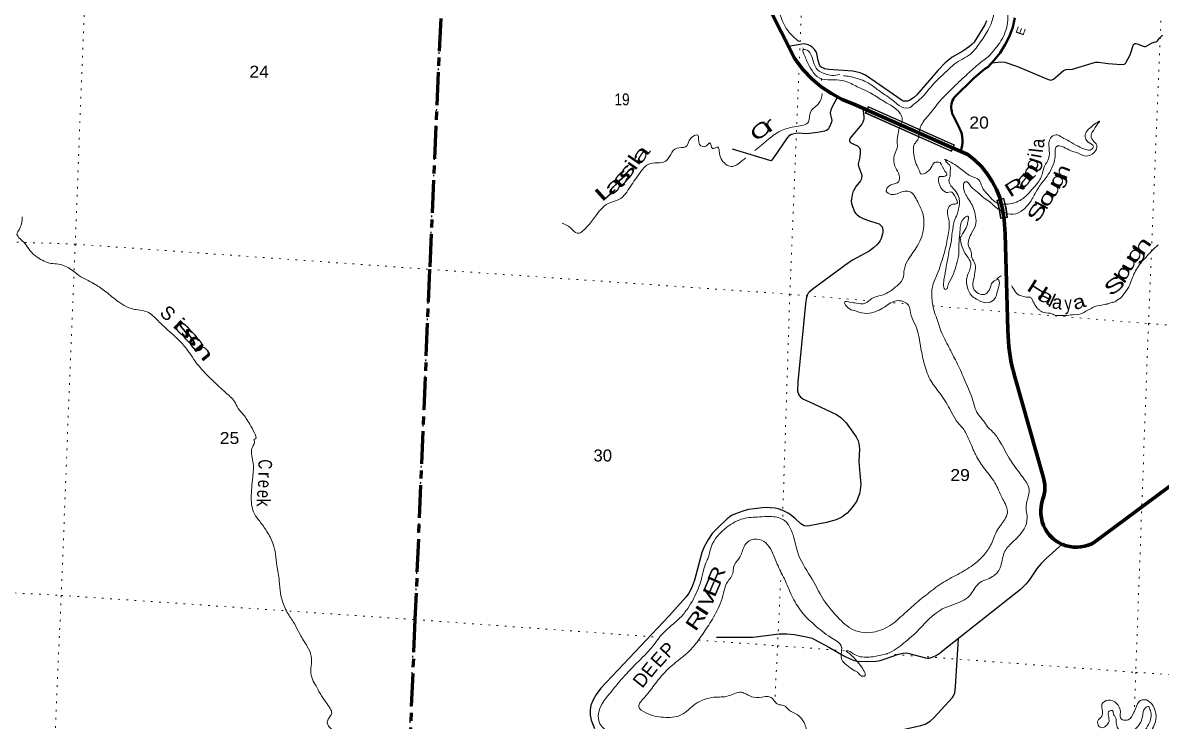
# Model space of a CAD drawing. Header units: feet. Extents: x -762378 to -505285, y -497909 to -353855.
# Drawn here: x -696518 to -679819, y -425289 to -415044 of the extents above; entities that cross this region are included whole.
import ezdxf
from ezdxf.enums import TextEntityAlignment as Align

# ---------------------------------------------------------------- set-up
doc = ezdxf.new("R2010")
doc.units = ezdxf.units.FT
doc.header["$LTSCALE"] = 80
doc.linetypes.add('DOTTED', pattern=[1.5, 0.3, -1.2])
doc.linetypes.add('LONG_DASH_SHORT_DASH', pattern=[9.9, 6, -1.2, 1.5, -1.2])
for name, color, linetype, lineweight in [('11', 7, 'LONG_DASH_SHORT_DASH', 60), ('23', 7, 'Continuous', 70), ('26', 7, 'Continuous', 40), ('29', 7, 'Continuous', 25), ('39', 7, 'Continuous', 13), ('59', 7, 'Continuous', 13), ('6', 7, 'DOTTED', 25), ('7', 7, 'DOTTED', 13)]:
    doc.layers.add(name, color=color, linetype=linetype, lineweight=lineweight)
doc.layers.add('27', color=7, linetype='Continuous')
doc.layers.add('41', color=7, linetype='Continuous')

msp = doc.modelspace()

# ---------------------------------------------------------------- linework, layer by layer
at = {"layer": '11'}
msp.add_lwpolyline([(-689836.59, -401747.35), (-689867.51, -402983.26), (-690110.03, -408206.47), (-690317.33, -413396.66), (-690551.11, -418660.37), (-690764.76, -423798.09), (-690982.61, -428941.69), (-691145.81, -432886.86), (-691516.25, -441899.41)], dxfattribs=at)
at = {"layer": '23'}
for points in [[(-682020.26, -420033.62), (-682056.18, -419797.19), (-682067.2, -419558.31), (-682107.85, -418137.6), (-682124.51, -417932.96), (-682131.63, -417867.46), (-682152.38, -417751.17), (-682181.73, -417633.81), (-682188.84, -417608.81), (-682235.9, -417488.55), (-682297.52, -417369.51), (-682371.24, -417257.57), (-682456.27, -417153.94), (-682551.65, -417059.77), (-682656.36, -416976.09), (-682872.78, -416880.61), (-684330.32, -416237.55), (-684497.71, -416168.98), (-684657.02, -416083.29), (-684806.49, -415981.42), (-684944.5, -415864.48), (-685069.53, -415733.75), (-685180.21, -415590.67), (-685197.49, -415565.26), (-687167.45, -411664.61)], [(-679065.83, -421377.86), (-680811.25, -422671.54), (-680838.83, -422685.55), (-680889.83, -422706.43), (-680942.73, -422721.86), (-680996.96, -422731.68), (-681051.91, -422735.78), (-681107, -422734.11), (-681161.6, -422726.69), (-681215.14, -422713.6), (-681267.01, -422694.99), (-681316.65, -422671.06), (-681363.51, -422642.07), (-681407.09, -422608.34), (-681446.91, -422570.24), (-681456.51, -422559.34), (-681491.05, -422514.5), (-681520.71, -422466.29), (-681545.17, -422415.25), (-681564.16, -422361.94), (-681577.47, -422306.93), (-681584.96, -422250.82), (-681586.55, -422194.25), (-681582.21, -422137.81), (-681572, -422082.14), (-681556.02, -422027.85), (-681547.17, -422003.32), (-681534.61, -421957.12), (-681526.94, -421909.85), (-681524.26, -421862.03), (-681526.59, -421814.2), (-681533.91, -421766.88), (-681546.13, -421720.58), (-681968.5, -420237.07), (-682020.26, -420033.62)]]:
    msp.add_lwpolyline(points, dxfattribs=at)
at = {"layer": '26'}
msp.add_lwpolyline([(-682761.93, -416929.11), (-682761.03, -416926.87), (-682747.47, -416886.24), (-682738.23, -416844.43), (-682733.41, -416801.87), (-682733.07, -416759.04), (-682737.2, -416716.42), (-682745.77, -416674.46), (-682758.68, -416633.62), (-682775.78, -416594.36), (-682777.07, -416591.8), (-682884.83, -416373.04), (-682892.55, -416346.87), (-682897.48, -416320.03), (-682899.59, -416292.83), (-682898.84, -416265.56), (-682895.24, -416238.51), (-682888.84, -416211.99), (-682879.7, -416186.28), (-682867.92, -416161.67), (-682855.25, -416140.8), (-682569.21, -415853.97), (-682404.34, -415721.14), (-682364.8, -415693.28), (-682267.65, -415592.61), (-682181.55, -415482.33), (-682107.45, -415363.67), (-682046.16, -415237.9), (-681998.35, -415106.42), (-681964.55, -414970.66)], dxfattribs=at)
at = {"layer": '29'}
msp.add_line((-685035.8, -419165.1), (-685149.39, -420311.49), dxfattribs=at)
for points in [[(-682381.77, -415016.39), (-682409.04, -415073.23), (-682563.56, -415327.87), (-682595.37, -415364.25), (-682629.46, -415393.81), (-682731.72, -415459.74), (-682883.96, -415547.28), (-682940.77, -415591.61), (-682988.49, -415629.13), (-683095.29, -415746.21), (-683404.34, -416100.89), (-683454.32, -416142.96), (-683508.86, -416178.19), (-683538.4, -416194.11), (-683567.94, -416195.25), (-683599.75, -416194.11), (-683613.39, -416187.29), (-683745.19, -416096.34), (-684158.76, -415814.42), (-684192.84, -415796.23), (-684236.01, -415780.32), (-684276.92, -415768.95), (-684340.55, -415755.3), (-684699.58, -415728.02), (-684727.98, -415724.05), (-684756.39, -415717.79), (-684774.56, -415711.54), (-684795.02, -415700.74), (-684812.06, -415687.67), (-684824.56, -415672.32), (-684835.92, -415644.47), (-684849.56, -415596.15), (-684871.14, -415492.14), (-684881.37, -415472.24), (-684904.09, -415437), (-684938.18, -415401.76), (-684959.76, -415386.42), (-684997.26, -415368.23), (-685035.89, -415356.29), (-685058.61, -415352.31), (-685090.43, -415355.15), (-685285.45, -415391.09)], [(-682303.96, -415633.02), (-682168.18, -415614.9), (-682113.63, -415619.45), (-681927.3, -415683.11), (-681486.46, -415869.54), (-681459.2, -415880.91), (-681434.2, -415883.19), (-681400.11, -415869.54), (-681331.94, -415810.43), (-681254.68, -415742.22), (-681216.06, -415730.86), (-681122.88, -415724.03), (-680832.02, -415637.63), (-680784.31, -415624), (-680741.13, -415623.99), (-680595.69, -415642.18), (-680409.36, -415655.82), (-680361.65, -415649.01), (-680343.47, -415639.91), (-680332.1, -415623.99), (-680273.02, -415514.86), (-680227.57, -415364.8), (-680218.49, -415355.13), (-680207.12, -415348.89), (-680190.09, -415349.45), (-680173.03, -415351.16), (-680082.14, -415387.54), (-680066.24, -415393.22), (-680054.88, -415394.92), (-680048.06, -415393.78), (-680023.06, -415378.44), (-679950.34, -415337.52), (-679935.02, -415330.97), (-679925.36, -415327.85), (-679895.81, -415323.88), (-679884.46, -415319.6), (-679875.36, -415310.8), (-679845.81, -415269.31), (-679802.65, -415227.81)], [(-686113.99, -416890.91), (-685563, -417059.58), (-685542.55, -417061.86), (-685526.64, -417055.04), (-685499.37, -417023.2), (-685301.66, -416729.89), (-685265.3, -416693.51), (-685245.27, -416677.61), (-685222.12, -416670.77), (-685178.95, -416661.68), (-685131.22, -416657.13), (-685035.78, -416666.22), (-684976.69, -416663.95), (-684863.06, -416650.31), (-684751.71, -416627.57), (-684726.72, -416616.77), (-684708.53, -416604.26), (-684697.17, -416594.03), (-684683.53, -416573), (-684651.72, -416497.97), (-684648.31, -416471.25), (-684667.63, -416393.37), (-684668.77, -416364.38), (-684660.81, -416320.61), (-684644.9, -416279.68), (-684565.36, -416136.44)], [(-684197.81, -416295.36), (-684181.32, -416422.92), (-684182.46, -416454.19), (-684184.73, -416474.65), (-684193.82, -416500.8), (-684213.14, -416532.06), (-684344.95, -416686.68), (-684381.3, -416736.14), (-684390.4, -416759.44), (-684391.53, -416777.62), (-684385.85, -416791.84), (-684372.22, -416804.92), (-684272.22, -416850.39), (-684257.45, -416862.89), (-684246.09, -416875.97), (-684235.86, -416909.51), (-684233.59, -416942.47), (-684240.41, -417014.1), (-684261.98, -417091.98), (-684263.13, -417123.25), (-684258.57, -417148.83), (-684217.68, -417264.22), (-684213.12, -417286.39), (-684215.4, -417312.54), (-684222.21, -417340.96), (-684231.32, -417359.72), (-684294.95, -417441.58), (-684334.7, -417508.66), (-684342.66, -417529.12), (-684354.04, -417568.91), (-684364.25, -417625.76), (-684365.38, -417661), (-684363.11, -417691.7), (-684354.04, -417723.52), (-684316.52, -417818.47), (-684300.61, -417842.35), (-684281.31, -417859.95), (-684240.39, -417887.82), (-684191.53, -417912.83), (-684126.78, -417937.26), (-683976.79, -417987.28), (-683958.59, -417995.25), (-683937, -418010.03), (-683921.1, -418024.81), (-683912.01, -418037.32), (-683904.07, -418082.78), (-683904.05, -418118.03), (-683907.46, -418141.91), (-683926.8, -418205.57), (-683940.41, -418237.41), (-683957.46, -418263.56), (-683990.43, -418301.07), (-684038.14, -418345.99), (-684104.06, -418392.02), (-684349.48, -418527.89), (-684408.58, -418564.83), (-684926.72, -418946.82), (-684982.38, -418994.58), (-684998.29, -419010.5), (-685008.53, -419028.68), (-685021.01, -419066.21), (-685035.8, -419165.1)], [(-685149.39, -420311.49), (-685153.96, -420447.53), (-685134.79, -420499.12), (-685108.51, -420535.07), (-685066.61, -420565.06), (-684976.7, -420604.43), (-684581.27, -420790.88), (-684517.64, -420834.08), (-684440.37, -420913.66), (-684294.93, -421119.44), (-684265.39, -421174.01), (-684254.03, -421214.94), (-684244.93, -421291.11), (-684254.02, -421477.56), (-684240.39, -421654.92), (-684226.75, -421818.63), (-684233.57, -421895.93), (-684244.93, -421955.05), (-684290.38, -422064.2), (-684358.56, -422159.69), (-684426.74, -422237.01), (-684506.28, -422296.12), (-684585.82, -422332.51), (-684726.72, -422373.44), (-685008.51, -422428.01), (-685056.24, -422421.18), (-685103.96, -422391.63), (-685190.32, -422314.32), (-685281.22, -422242.69), (-685367.58, -422196.08), (-685435.75, -422172.2), (-685483.48, -422163.1), (-685549.38, -422156.28), (-685626.65, -422155.15), (-685790.27, -422172.2), (-685872.09, -422182.43), (-685958.44, -422205.18), (-686065.25, -422246.09), (-686122.07, -422271.1), (-686185.7, -422318.87), (-686312.96, -422441.65), (-686403.86, -422537.14), (-686458.4, -422619.01), (-686517.49, -422722.45), (-686558.4, -422814.55), (-686608.39, -423001)], [(-681274.19, -422692.41), (-681505.42, -422900.32), (-681582.69, -422976.49), (-681637.23, -423045.84), (-681755.4, -423218.65), (-681803.13, -423276.63), (-681882.66, -423355.07), (-683046.24, -424274.19)], [(-686608.39, -423001), (-686667.47, -423220.43), (-686708.36, -423337.53), (-686749.27, -423410.29), (-686785.65, -423466), (-687040.17, -423747.95), (-688040.1, -424802.98), (-688108.26, -424895.07), (-688153.71, -424972.38), (-688183.25, -425051.96), (-688194.63, -425121.31), (-688194.61, -425197.49), (-688180.98, -425272.52), (-688131, -425394.17)], [(-686342.79, -424053.94), (-685893.66, -424057.67), (-685807.3, -424053.11), (-685693.67, -424039.48), (-685420.97, -424007.64), (-685309.61, -424005.36), (-685198.26, -424016.74), (-685005.1, -424053.11), (-684941.47, -424071.3), (-684902.84, -424089.5), (-684693.76, -424203.19), (-684475.6, -424330.52), (-684373.34, -424379.39), (-684323.34, -424397.58), (-684266.53, -424407.82), (-684130.18, -424413.5), (-684000.65, -424406.68), (-683943.83, -424397.58), (-683852.93, -424370.3), (-683671.13, -424306.63), (-683602.95, -424290.72), (-683562.05, -424287.31), (-683533.65, -424291.29), (-683515.47, -424295.84), (-683275.71, -424357.8), (-683243.91, -424364.05), (-683223.45, -424362.35), (-683180.26, -424348.71), (-683120.05, -424321.98), (-683046.24, -424274.19)], [(-684207.56, -427376.99), (-684282.46, -426866.89), (-684284.72, -426817.99), (-684277.91, -426781.61), (-684218.83, -426648.61), (-684125.65, -426476.93), (-684100.66, -426393.95), (-683918.86, -425548.12), (-683902.93, -425521.95), (-683857.48, -425487.85), (-683791.6, -425457.17), (-683725.68, -425435.55), (-683582.53, -425402.6), (-683343.89, -425351.42), (-683282.56, -425329.84), (-683209.82, -425290.03), (-683155.3, -425238.89), (-682882.6, -424938.76), (-682859.84, -424904.64), (-682848.48, -424872.81), (-682837.15, -424784.15), (-682791.7, -424074.74)]]:
    msp.add_lwpolyline(points, dxfattribs=at)
at = {"layer": '39'}
for p, q in [((-685076.03, -415409.77), (-685064.49, -415429.89)), ((-684808.57, -415856.51), (-684804.22, -415891.92))]:
    msp.add_line(p, q, dxfattribs=at)
for points in [[(-685132.05, -415320.77), (-685293.06, -415164.05), (-685439.33, -414839.59), (-685517.49, -414583.7), (-685590.2, -414346.09), (-685674.05, -414142.29), (-685662.86, -413919.5), (-685733.63, -413808.61), (-685795.79, -413617.59), (-685867.4, -413470.48), (-685934.29, -413363.74), (-686042.15, -413344.11), (-686166.07, -413323.96), (-686269.99, -413119.5), (-686353.26, -412897.63), (-686441.83, -412778.11), (-686498.1, -412653.62), (-686477.45, -412449.24), (-686520.32, -412282.97), (-686562.15, -412146.9), (-686645.61, -411993.37), (-686722.33, -411817.95), (-686744.29, -411688.56), (-686833.96, -411665.51), (-686957.29, -411689.61), (-687075.44, -411686.13)], [(-680218.31, -411645.33), (-680324.03, -411720.56), (-680470.35, -411709.72), (-680596.34, -411691.51), (-680678.7, -411690.81), (-680803.65, -411702.79), (-680888.33, -411712.07), (-680965.12, -411725.63), (-681056.86, -411766.85), (-681127.81, -411848.96), (-681134.28, -411987.47), (-681078.08, -412113.96), (-680961.72, -412270.3), (-680900.83, -412489.23), (-680906.12, -412669.33), (-680948.49, -412856.48), (-681031.44, -413057.76), (-681239.71, -413285.52), (-681549.48, -413486.79), (-681680.09, -413576.84), (-681874.24, -413779.88), (-682075.45, -414027.06), (-682195.47, -414291.9), (-682219.45, -414371.9), (-682222.02, -414554.96), (-682219.45, -414619.42), (-682245.22, -414753.49), (-682296.77, -415008.74), (-682518.43, -415390.33), (-682590.6, -415480.57), (-682825.58, -415630.22), (-682983.98, -415770.67), (-683181.05, -415963.23), (-683337.65, -416147.07), (-683447.13, -416239.97), (-683523.2, -416293.77), (-683662.73, -416259.02), (-683747.87, -416189.59), (-683948.91, -416047.78), (-684093.25, -415942.07), (-684196.35, -415887.93), (-684299.44, -415854.41), (-684389.65, -415831.21), (-684477.29, -415820.89)], [(-680140.6, -411655.07), (-680160.69, -411701.8), (-680182.31, -411749.34), (-680202.76, -411823.06), (-680245.27, -411893.05), (-680285.67, -411952.8), (-680316.42, -412000.24), (-680383.17, -412058.23), (-680465.73, -412132.03), (-680492.08, -412165.42), (-680555.32, -412253.27), (-680618.55, -412353.43), (-680635.55, -412409.96), (-680684.11, -412420.43), (-680681.32, -412396.39), (-680637.11, -412333.51), (-680547.44, -412169.59), (-680501.16, -412042.44), (-680531.46, -411922.83), (-680684, -411855.5), (-680853.76, -411823.78), (-680931.32, -411861.44), (-680969.25, -411978.81), (-680903.21, -412111.66), (-680845.06, -412240.23), (-680811.91, -412396.12), (-680787.3, -412630.14), (-680807.23, -412812.44), (-680950.55, -413210.94), (-681107.81, -413474.05), (-681324.7, -413622.13), (-681632.11, -413825.96), (-681741.02, -413906.79), (-681930.73, -414270.53), (-681950.08, -414548.11), (-681949.95, -414544.09), (-682068.54, -414857.85), (-682068.28, -414974.46), (-682084.66, -415108.62), (-682209.54, -415367.89), (-682359.86, -415543.89)], [(-684533.99, -415802.84), (-684649.98, -415815.74), (-684747.92, -415792.53), (-684861.33, -415733.23), (-684918.03, -415622.36), (-684967, -415490.87), (-685014.28, -415446.63), (-685075.65, -415439.19), (-685064.44, -415489.21), (-684999.11, -415644.15), (-684918.03, -415777.06), (-684861.33, -415838.94), (-684536.57, -415885.35), (-684415.43, -415916.29), (-684232.43, -416003.95), (-684106.13, -416060.67), (-684018.5, -416112.24), (-683845.81, -416220.53), (-683696.32, -416318.5), (-683652.51, -416367.49), (-683626.73, -416411.32), (-683658.36, -416583.78)], [(-682359.86, -415543.89), (-682526.76, -415673.11), (-682704.8, -415836.13), (-682814.54, -415937.07), (-682928.74, -416051.94), (-683061.65, -416186.29), (-683218.78, -416386.19), (-683338.48, -416547.12), (-683377.83, -416715.39)], [(-684792.47, -416083.37), (-684840.99, -416224.34), (-684963.67, -416353), (-684992.35, -416494.79), (-685171.42, -416565.31), (-685390.32, -416624.46), (-685684.5, -416837.96), (-685780.87, -416915.97)], [(-683658.36, -416583.77), (-683684.79, -416694.57), (-683690.8, -416819.02), (-683687.56, -416843.25), (-683736.63, -416994.43), (-683716.04, -417166), (-683663.46, -417280.31), (-683672.59, -417376.51), (-683786.6, -417423.02), (-683851.79, -417513.36), (-683785.04, -417561.8), (-683602.79, -417517.52), (-683512.41, -417518.48), (-683390.75, -417671.25), (-683317.84, -417840.51), (-683301.65, -418024), (-683397.52, -418318.39), (-683526.29, -418511.19), (-683587.08, -418651.93), (-683612.06, -418803.9), (-683699.72, -418905.57), (-683827.39, -419001.9), (-683943.34, -419046.34), (-684065.25, -419088.57), (-684159.91, -419157.84), (-684290.49, -419157.57), (-684384.37, -419140.41), (-684460.57, -419135.9), (-684391.62, -419240.7), (-684304.15, -419269.71), (-684252.55, -419289.49), (-684098.26, -419302.6), (-683880.47, -419215.27), (-683678.48, -419119.37), (-683527.95, -419186.64), (-683486.63, -419338.78), (-683424.86, -419479.53), (-683343.47, -419821.97), (-683292.77, -420056.85), (-683196.09, -420299.27), (-683053.78, -420496.95), (-682904.86, -420739.07), (-682826.97, -420878.34), (-682716.64, -421008.62), (-682669.12, -421092.61), (-682594.21, -421261.94), (-682569.99, -421321.04), (-682536.06, -421390.51), (-682407.86, -421589.74), (-682259.59, -421789.62), (-682154.18, -422010.21), (-682105.04, -422106.32), (-682074.41, -422215.89), (-682156.37, -422390.11), (-682187.9, -422433.31), (-682221.63, -422482.46), (-682310.58, -422686.61), (-682418.24, -422847.93), (-682557.11, -422980.08), (-682774.51, -423117.69), (-683011.85, -423250.63), (-683240.13, -423414.01), (-683427.94, -423568.68), (-683556.2, -423683.08), (-683616.15, -423735.39), (-683719.6, -423828.5), (-683969.12, -423965.05), (-684298.53, -423962.27), (-684536.14, -423791.62), (-684774.15, -423508.37)], [(-682106.8, -417705.73), (-682069.79, -417704.6), (-681944.26, -417674.54), (-681808.95, -417590.53), (-681715.27, -417489.06), (-681633.95, -417397.24), (-681560.87, -417248.86), (-681529.47, -417147.36), (-681471.66, -417036.67), (-681464.48, -416876.07), (-681443.89, -416736.02), (-681361.93, -416686.44), (-681276.73, -416723.42), (-681168.09, -416781.27), (-681039.89, -416855.85), (-680926.85, -416901.78), (-680844.56, -416904.48), (-680812.9, -416857.27), (-680891.24, -416794.38), (-680931.45, -416732.75), (-680920.71, -416648.66), (-680845.93, -416572.71), (-680777.83, -416516.65), (-680722.6, -416486.3), (-680762.55, -416541.28), (-680809.22, -416618.15), (-680847.55, -416685.25), (-680824.04, -416766.44), (-680764.15, -416840.78), (-680805.84, -416949.98), (-680929.95, -416998.18), (-681049.02, -416952.05), (-681154.42, -416918.43), (-681247.26, -416869.14), (-681359.53, -416861.43), (-681375.58, -416923.23), (-681379.08, -417031.67), (-681421.74, -417171), (-681521.3, -417330.58), (-681634.86, -417487.68), (-681728.6, -417653.48), (-681801.89, -417745.57), (-681911.1, -417830.44), (-682072.31, -417845.25), (-682080.09, -417843.19)], [(-685914.98, -417026.92), (-685969.23, -417069.86), (-686122.54, -417151.27), (-686271.71, -417041.82), (-686302.08, -416924.22), (-686322.41, -416869.27), (-686399.33, -416886.85), (-686438.89, -416805.13), (-686490.55, -416849.67), (-686592.33, -416828.24), (-686618.1, -416692.69), (-686715.8, -416731.7), (-686796.46, -416865.76), (-686925.56, -416881.62), (-687094.66, -417079.12), (-687209.78, -417097.46), (-687345.15, -417121.15), (-687463.56, -417241.91), (-687604.76, -417446.36), (-687773.6, -417635.83), (-687930.21, -417695.01), (-688117.06, -417881.88), (-688242.65, -418038.59), (-688388.25, -418130.31), (-688484.14, -418050.76), (-688604.5, -417982.47)], [(-683377.83, -416715.39), (-683382.95, -416742.68), (-683402.11, -416776.23), (-683437.66, -416819.29), (-683452.67, -416911.28), (-683399.9, -417144.21), (-683366.04, -417215.69), (-683347.32, -417258.53), (-683254.03, -417231.43), (-683178.8, -417141.43), (-683128.89, -417088.78), (-683096.71, -417087.83), (-683088.62, -417086.09), (-683009.69, -417193.22), (-682962.1, -417275.2), (-683029.17, -417299.14), (-683069.38, -417299.82), (-683080.32, -417389.94), (-682998.09, -417519.3), (-682952.38, -417534.87), (-682913.86, -417524.07), (-682834.22, -417609.12), (-682814.92, -417696.2), (-682881.54, -417706.07), (-682954.76, -417796.15), (-682931.65, -417951.71), (-682951.12, -418182.27), (-682978.05, -418332.17), (-683014.24, -418457.64), (-683103.44, -418732.15), (-683175.75, -418918.76), (-683182.93, -419079.36), (-683143.63, -419293.76), (-683101.22, -419411.76), (-683062.88, -419531.63), (-682946.21, -419776.72), (-682838.53, -419989.34), (-682776.11, -420110.01), (-682725.87, -420234.3), (-682576.88, -420599.06), (-682532.98, -420733.2), (-682479.5, -420819.39), (-682411.9, -420904.04), (-682348.32, -420988.56), (-682291.8, -421042.69), (-682182.12, -421193.05), (-682030.03, -421461.42), (-681824.2, -421745.62), (-681756.34, -421884.56), (-681788.19, -422062.44), (-681798.54, -422196.8), (-681785.78, -422299.76), (-681831.36, -422467.14), (-682006.61, -422668.45), (-682121.84, -422815.45), (-682183.34, -423040.61), (-682291.91, -423167.72), (-682489.89, -423263.75), (-682632.45, -423448.05), (-682877.82, -423580.72), (-683030.48, -423642.05), (-683141.45, -423718.82), (-683211.63, -423776.83), (-683379.95, -423950.23), (-683593.02, -424140.25), (-683833.01, -424293.21), (-683930.32, -424320.16), (-684124.1, -424347.98), (-684336.05, -424298.44), (-684436.57, -424257.74), (-684440.56, -424259.74)], [(-683007.51, -418820.57), (-682983.35, -418683.83), (-682968.33, -418591.84), (-682951.44, -418503.94), (-682941.92, -418458.01), (-682929.36, -418380.01), (-682896.87, -418244.37), (-682886.84, -418120.05), (-682877.39, -418076.13), (-682872.21, -418040.12), (-682857.45, -417956.16), (-682814.08, -417857.06), (-682802.75, -417817.23), (-682791.22, -417771.37), (-682778.54, -417689.35), (-682784.24, -417616.79), (-682831.26, -417520.1), (-682885.57, -417456.65), (-682932.51, -417354.58), (-682929.92, -417336.57), (-682916.59, -417296.8), (-682914.84, -417242.58), (-682911.15, -417190.43), (-682927.27, -417129.58), (-682977.45, -417065.61), (-682973.44, -417065.74), (-682996.88, -417044.87)], [(-682994.87, -417044.94), (-682903.9, -417090.14), (-682787.75, -417164.32), (-682711.42, -417227.15), (-682605.11, -417294.97), (-682494.26, -417346.87), (-682447.39, -417450.94), (-682362.63, -417564.3), (-682281.05, -417651.42), (-682221.19, -417690.97), (-682106.8, -417705.73)], [(-682080.09, -417843.19), (-682275.42, -417725.99), (-682326.05, -417676.07), (-682416.56, -417616.81), (-682514.13, -417527.15), (-682609.96, -417445.6), (-682688.04, -417374.68), (-682706.49, -417386.13), (-682720.08, -417433.94), (-682684.21, -417567.81), (-682583.21, -417737.99), (-682548.82, -417855.73), (-682536.78, -417980.77), (-682595.56, -418121.58), (-682644.17, -418321.03), (-682604.74, -418406.76), (-682597.23, -418485.42), (-682548.34, -418589.55), (-682552.22, -418710.05), (-682569.18, -418799.97), (-682573.64, -418938.54), (-682499.7, -419013.35), (-682409.77, -419028.36), (-682343.48, -418966.21), (-682285.22, -418841.46), (-682215.94, -418811.57), (-682228.3, -419008.19), (-682259.05, -419089.61), (-682357.39, -419148.7), (-682498.92, -419113.89), (-682603.1, -419042.12), (-682659.88, -418933.7), (-682676.78, -418834.63), (-682648.95, -418718.94), (-682613.93, -418567.3), (-682670.84, -418462.89), (-682744.59, -418319.74), (-682766.73, -418196.37)], [(-691329.14, -426600.2), (-691332.38, -426513.65), (-691339.51, -426485.27), (-691380.81, -426457.77), (-691421.73, -426480.55), (-691479.03, -426512.85), (-691542.54, -426488.65), (-691577.18, -426441.27), (-691631.44, -426379.17), (-691648.92, -426298.18), (-691678.25, -426210.77), (-691744.55, -426148.28), (-691847.37, -426096.65), (-691919.88, -426039.98), (-691991.81, -425965.24), (-692020.24, -425912.04), (-692012.86, -425870.06), (-691994.15, -425850.57), (-691940.09, -425794.05), (-691938.8, -425753.88), (-691983.73, -425714.2), (-692046.4, -425663.89), (-692047.44, -425633.7), (-691973.06, -425507.48), (-691957.33, -425455.72), (-691993.78, -425402.26), (-692051.21, -425313.92), (-692039.43, -425260.02), (-691986.34, -425171.3), (-692008.29, -425104.23), (-692069.61, -425011.75), (-692157.79, -424880.18), (-692216.58, -424771.7), (-692269.68, -424673.45), (-692293.9, -424552.03), (-692284.51, -424447.79), (-692286.85, -424333.12), (-692344.54, -424190.5), (-692451.44, -424016.1), (-692517.54, -423885.25), (-692611.23, -423737.42), (-692703.5, -423545.41), (-692737.3, -423409.6), (-692755.63, -423230.07), (-692792.61, -423005.69), (-692811.26, -422836.2), (-692844.74, -422690.35), (-692937.26, -422506.37), (-693042.86, -422354.13), (-693119.72, -422245.05), (-693166.54, -422014.32), (-693144.67, -421709.45), (-693141.24, -421478.36), (-693150.51, -421266.96), (-693125, -421161.25), (-693126.62, -421149.13), (-693124.62, -421149.2), (-693172.79, -420960.64), (-693279.95, -420794.28), (-693359.26, -420699.19), (-693412.29, -420598.94), (-693546.64, -420465.85), (-693659.75, -420359.61), (-693802.06, -420224.25), (-693972.6, -420029.67), (-694112.91, -419832.05), (-694246.67, -419680.9), (-694383.29, -419555.78), (-694533.43, -419414.14), (-694694, -419284.22), (-694831.71, -419255.57), (-695000.88, -419205.78), (-695119.11, -419133.54), (-695299.29, -418988.9), (-695456.56, -418881.2), (-695559.24, -418825.55), (-695638.36, -418786.77), (-695750.3, -418706.69), (-695921.75, -418602.55), (-696021.52, -418581.18), (-696127.63, -418569.65), (-696230.77, -418528.06), (-696333.2, -418464.38), (-696430.32, -418360.67), (-696503.54, -418263.77), (-696601.7, -418129.87), (-696572.3, -418079.53), (-696524.57, -417888.54)], [(-682766.73, -418196.37), (-682722.19, -418123.45), (-682670.92, -418028.63), (-682654.87, -417966.84), (-682656.17, -417882.36), (-682715.4, -417912.58), (-682766.03, -418049.64), (-682778.07, -418173.89), (-682787.25, -418334.42), (-682793.72, -418472.93), (-682832.69, -418622.43), (-682883.44, -418763.51), (-682950.32, -418906.06), (-682965.73, -418947.78), (-682984.05, -418955.22), (-683001.66, -418940.56), (-683011.24, -418863.85), (-683004.84, -418789.68)], [(-682012.64, -418900.26), (-681977.68, -418962.14), (-681903.81, -419038.95), (-681868, -419050.18), (-681774.12, -419067.34), (-681751.98, -419066.06), (-681718.57, -419089.27), (-681707.31, -419113.77), (-681659.85, -419199.76), (-681640.68, -419228.54), (-681601.51, -419259.98), (-681568.17, -419285.2), (-681448.26, -419305.23), (-681374.78, -419331.77), (-681262.45, -419337.47), (-681202.11, -419335.43), (-681091.27, -419325), (-681045.04, -419324.51), (-680926.95, -419276.11), (-680845.18, -419232.56), (-680818.51, -419215.34), (-680693.04, -419187.3), (-680620.14, -419169.59), (-680608.03, -419167.97), (-680534.94, -419144.24), (-680522.9, -419144.64), (-680445.08, -419098.94), (-680432.84, -419093.31), (-680366.22, -419021.11), (-680328.41, -418970.08), (-680268.47, -418855.45), (-680231.18, -418758.16), (-680181.78, -418659.26), (-680047.58, -418484.74), (-679962.31, -418395.06), (-679864.81, -418299.75)], [(-682230.85, -418804.55), (-682178.2, -418762.55), (-682161.96, -418755.82)], [(-684774.15, -423508.37), (-684966, -423164.31), (-685155.19, -422800.24), (-685214.12, -422571.12), (-685287.28, -422409.89), (-685321.99, -422364.52), (-685371.06, -422328.73), (-685552.47, -422284.57), (-685713.43, -422291.35), (-685949.35, -422317.77), (-686184.3, -422438.72), (-686422.93, -422736.47), (-686470.57, -422905.79), (-686483.52, -422933.52), (-686529.61, -423054.64), (-686568.61, -423218.36), (-686613.44, -423349.43), (-686765.26, -423633.95), (-686878.23, -423772.98), (-687041.57, -423916.38), (-687203.81, -424087.97), (-687281.56, -424193.98), (-687423.08, -424346.15), (-687662.04, -424591.61), (-687757.92, -424699.04), (-687883.45, -424853.74), (-688021.87, -425034.15), (-688072.62, -425175.23), (-688058.57, -425313.28), (-688027.33, -425361.47), (-687972.64, -425420.07), (-687779.64, -425560.81), (-687510.5, -425688.27), (-687315.1, -425797.22), (-687085.45, -425840.95), (-686916.21, -425888.73), (-686750.02, -425968.58), (-686657.5, -426027.91), (-686646.29, -426054.41), (-686696.01, -426101.03), (-686679.63, -426153.84), (-686657.75, -426160.59), (-686698.67, -426183.37), (-686858.84, -426228.37), (-686984.95, -426338.82), (-687033.51, -426411.61), (-687118.19, -426545.54), (-687243.98, -426645.95), (-687350.41, -426831.44), (-687440.59, -427011.42), (-687482.15, -427116.61), (-687502.41, -427184.3), (-687574.01, -427348.82), (-687668.85, -427548.76), (-687771.14, -427668.03), (-687777.55, -427804.53), (-687774.63, -427901.13), (-687819.94, -428060.48), (-687811.52, -428235.66), (-687880.86, -428329.89), (-687981.53, -428336.63), (-688060.71, -428299.85), (-688183.86, -428255.6), (-688320.53, -428257.14), (-688456.3, -428292.89), (-688601.26, -428302.2), (-688767.26, -428278.65), (-688979.23, -428309.89), (-689218.25, -428370.39), (-689434.23, -428463.81), (-689646.26, -428559.38), (-689855.83, -428640.96), (-689900.57, -428657.58), (-690001.83, -428682.4), (-689999.82, -428682.47), (-690016.01, -428623.63), (-690050, -428556.17), (-690144.66, -428438.46), (-690255.11, -428436.85), (-690361.94, -428447.41), (-690405.97, -428441.94), (-690613.21, -428326.57), (-690725.35, -428252.52), (-690741.21, -428245.97), (-690880.9, -428147.28)], [(-684906.47, -423873.94), (-685097.15, -423680.71), (-685236.35, -423448.95), (-685346.94, -423202.06), (-685452.42, -422983.47), (-685532.71, -422793.86), (-685621.22, -422672.34), (-685754.01, -422615.71), (-685902.59, -422675.16), (-685942.92, -422742.19), (-686012.26, -422898.74), (-686090.72, -423026.84), (-686103.86, -423122.91), (-686197.02, -423270.63), (-686237.48, -423404), (-686288.94, -423567.17), (-686421.72, -423822.15), (-686567.45, -424042.53), (-686741.21, -424259.99), (-686869.27, -424368.36), (-687057.21, -424527.05), (-687238.74, -424736.2), (-687395.87, -424936.1), (-687482.75, -425075.99), (-687377.15, -425165.91), (-687122.06, -425230.58), (-686859.72, -425194.97), (-686649.63, -425035.01), (-686379.27, -424937.33), (-686169.7, -424918.08), (-685977.09, -424864.1), (-685903.67, -424892.65), (-685798.59, -424936.31), (-685629.55, -424927.79), (-685583.25, -424925.29), (-685527.83, -424951.23), (-685434.34, -425042.76), (-685358.46, -425057.32), (-685276.24, -425124.36), (-685159.82, -425190.5), (-685080.06, -425271.53), (-685019, -425434.37), (-685007.6, -425517.18), (-684961.82, -425655.39), (-684942.85, -425814.84), (-684905.03, -426013.11), (-684803.38, -426163.21), (-684784.33, -426382.97), (-684869.07, -426581.23), (-684905.33, -426708.71), (-684886.61, -426813.87), (-684795.31, -427098.33), (-684671.77, -427379.83), (-684600.55, -427538.99), (-684511.65, -427648.46), (-684473.97, -427663.77), (-684366.24, -427687.41), (-684263.56, -427556.09), (-684232.29, -427520.93), (-684162.5, -427350.32), (-684130.91, -427305.12), (-684097.25, -427195.65), (-684077.24, -427135.99), (-683999.49, -426967.66), (-683946.86, -426830.67), (-683915.72, -426799.52), (-683836.93, -426723.71), (-683725.38, -426628.86), (-683657.15, -426568.78), (-683562.82, -426509.55), (-683394.1, -426448.75), (-683293.88, -426456.06), (-683256.39, -426477.4), (-683242.79, -426491.92), (-683298.47, -426536.33), (-683373.57, -426560), (-683422.32, -426576.49), (-683504.74, -426640.13), (-683617.45, -426771.13), (-683621.79, -426843.36), (-683462, -426748.09), (-683359.65, -426626.8), (-683280.02, -426649.52), (-683075.23, -426716.56), (-682777.99, -426844.94), (-682511.24, -426984.39), (-682368.74, -427051.39), (-682235.17, -427083.93), (-682119.54, -427111.85), (-682041.91, -427134.51), (-681892.36, -427169.58)], [(-684503.75, -424222.62), (-684507.25, -424204.71), (-684665.3, -424058.79), (-684906.47, -423873.94)], [(-684440.56, -424259.74), (-684217.13, -424491.68), (-684173.23, -424625.81), (-684227.29, -424620.02), (-684271.96, -424572.31), (-684311.45, -424550.91), (-684405.79, -424485.48), (-684493.65, -424406.2), (-684503.75, -424222.62)], [(-680219.25, -425156.71), (-680211.77, -425143.98), (-680144.89, -425001.42), (-680037.61, -424976.8), (-679943.73, -425056.28), (-679894.65, -425216.72), (-679933.75, -425370.24), (-679993.38, -425474.83), (-680032.74, -425574.06), (-680150.04, -425785.33), (-680294.09, -425953.49), (-680404.41, -426072.51), (-680548.71, -426186.38), (-680649.26, -426251.43), (-680730.57, -426280.93), (-680865.43, -426350.88), (-680998.09, -426477.21), (-681143.36, -426621.21), (-681226.17, -426696.89), (-681265.33, -426790.1), (-681281.77, -426926.27), (-681298.92, -427084.53), (-681289.99, -427181.32), (-681261.36, -427353.15), (-681224.39, -427390.55), (-681130.13, -427395.66), (-680881, -427271.16), (-680663.53, -427069.22), (-680435.46, -426724.88), (-680168.86, -426369.75), (-679946.93, -426029.23), (-679854.29, -425897.58), (-679749.48, -425762.3), (-679562.44, -425507.08), (-679323.36, -425257.6), (-679158.14, -425055.95), (-679025.42, -424927.62), (-678905.27, -424752.64), (-678764.52, -424624.58), (-678669.74, -424551.29), (-678577.87, -424443.74), (-678475.51, -424384.78), (-678175.82, -424249.87)], [(-677203.03, -424789.91), (-677245.58, -424686.54), (-677352.86, -424524.19), (-677507.73, -424466.83), (-677800.05, -424497.44), (-678085.56, -424628.79), (-678305.68, -424788.42), (-678578.95, -424976.47), (-678765.6, -425219.63), (-678866.4, -425355.04), (-679106.58, -425638.67), (-679169.31, -425777.34), (-679286.3, -425978.56), (-679342.88, -426113.41), (-679284.99, -426250.01), (-679243.1, -426384.08), (-679215.45, -426523.71), (-679154.26, -426620.21), (-679120.21, -426623.34), (-679013.9, -426566.52), (-678926.63, -426539.23), (-678814.49, -426550.95), (-678674.84, -426581.68), (-678559.59, -426621.65), (-678539.78, -426692.67), (-678544.18, -426704.59), (-678638.51, -426701.49), (-678728.05, -426674.42), (-678841.94, -426654.59), (-678916.13, -426650.15), (-679030.34, -426702.69), (-679083.17, -426721.06), (-679129.39, -426721.55), (-679223.01, -426696.36), (-679241.86, -426595.22), (-679247.82, -426530.69), (-679264.26, -426479.88), (-679309.14, -426375.88), (-679356.92, -426299.92), (-679414.16, -426205.56), (-679511.46, -426357.17), (-679615.36, -426588.98), (-679702.75, -426869.58), (-679755.64, -427076.93), (-679875.02, -427290.13), (-679859.86, -427505.75), (-679901.87, -427687.32), (-679902.77, -427902.41), (-679911.18, -428038.84), (-679923.29, -428102.78), (-680034.45, -428185.58), (-680175.91, -428273.41), (-680262.08, -428391.2), (-680527.44, -428770.5), (-680679.26, -428992.7), (-680787.11, -429284.69), (-680823.68, -429484.53), (-680790.07, -429688.69), (-680660.9, -429857.79), (-680498.07, -429979.75), (-680284.09, -430135.55), (-680088.81, -430310.84), (-679868.04, -430442.74), (-679758.49, -430472.48), (-679645.9, -430532.47), (-679510.91, -430583.14), (-679383.36, -430677.8), (-679273.29, -430753.8), (-679149.11, -430765.92), (-679083.86, -430673.57), (-679033.36, -430602.85)], [(-681892.36, -427169.58), (-681710.94, -427213.73), (-681527.33, -427251.93), (-681407.62, -427215.66), (-681373.63, -427158.47), (-681405.24, -426954.38), (-681425.7, -426778.8), (-681352.74, -426634.43), (-681212, -426444.04), (-681083.81, -426331.65), (-680886.99, -426271.77), (-680701.25, -426119.05), (-680579.67, -426024.53), (-680442.55, -425884.28), (-680283.03, -425734.72), (-680166.23, -425601.84), (-680083.11, -425453.79), (-680053.72, -425414.55), (-679992.02, -425308.01), (-679968.91, -425214.28), (-679976.43, -425135.62), (-679980.12, -425125.45), (-680006.6, -425074.32), (-680051.34, -425090.94), (-680095.81, -425224.18), (-680200.04, -425403.71), (-680283.88, -425449.21), (-680358.27, -425450.78), (-680464.39, -425376.93), (-680507.12, -425206.65), (-680512.95, -425200.43), (-680534.9, -425133.36), (-680581.32, -425139.88), (-680584.23, -425292.58), (-680628.38, -425353.45), (-680667.48, -425382.32), (-680729.25, -425366.22), (-680748.68, -425283.15), (-680692.22, -425214.64), (-680679.86, -425142.67), (-680688.6, -425039.85), (-680598.23, -424978.49), (-680473.27, -425028.83), (-680419.01, -425153.25), (-680402.3, -425258.34), (-680366.56, -425271.58), (-680302.14, -425267.67), (-680219.25, -425156.71)]]:
    msp.add_spline(points, degree=3, dxfattribs=at)
at = {"layer": '59'}
for p, q in [((-682229.69, -417647.96), (-682129.26, -417617.33)), ((-682134.55, -417627.31), (-682219.68, -417653.27)), ((-682177.01, -417915.2), (-682073.09, -417900.09))]:
    msp.add_line(p, q, dxfattribs=at)
for points in [[(-684117.04, -416273.27), (-682852.32, -416835.27), (-682895.33, -416931.07), (-684159.96, -416368.88)], [(-682862.9, -416839.32), (-684113, -416283.81), (-684149.37, -416364.82), (-682899.35, -416920.52)]]:
    msp.add_lwpolyline(points, close=True, dxfattribs=at)
for points in [[(-682082.01, -417893.3), (-682096.19, -417780.66), (-682124.48, -417659.88), (-682134.55, -417627.31)], [(-682073.09, -417900.09), (-682088.31, -417779.24), (-682116.75, -417657.78), (-682129.26, -417617.33)], [(-682177.01, -417915.2), (-682195.27, -417793.45), (-682229.69, -417647.96)], [(-682219.68, -417653.27), (-682210.41, -417683.19), (-682185.33, -417790.35)], [(-682185.22, -417789.66), (-682170.13, -417906.12), (-682082.01, -417893.3)]]:
    msp.add_lwpolyline(points, dxfattribs=at)
at = {"layer": '6'}
msp.add_line((-690927.76, -427590.89), (-690773.76, -423798.09), dxfattribs=at)
msp.add_lwpolyline([(-690761.97, -423723.79), (-690553.9, -418734.67), (-690320.12, -413470.96), (-690092.04, -407928.81)], dxfattribs=at)
at = {"layer": '7'}
for p, q in [((-683745.66, -419149.36), (-683549.09, -419165.43)), ((-685395.08, -423102.09), (-685446.8, -424181.88)), ((-685446.8, -424181.88), (-685486.82, -424990.79)), ((-680193.34, -424571.6), (-680214.28, -425148.22))]:
    msp.add_line(p, q, dxfattribs=at)
for points in [[(-684685.76, -404198.05), (-684857.92, -408513.72), (-685052.4, -413742.53), (-685266.69, -419024.98), (-685373.04, -422327.84)], [(-695365.98, -408730.36), (-695548.72, -413132.32), (-695748.96, -418290.57), (-695955.03, -423442.61), (-696183.37, -428724.59), (-696301.03, -431780.63)], [(-679747.76, -412970.9), (-679786.44, -414056.27), (-680006.49, -419455.13), (-680193.34, -424571.6)], [(-696606.81, -418261.6), (-695748.96, -418290.57), (-690551.11, -418660.37), (-685266.69, -419024.98), (-684107.04, -419119.81)], [(-683167.47, -419196.64), (-680006.49, -419455.13), (-676327.54, -419726.95)], [(-696756.96, -423400.08), (-695955.03, -423442.61), (-690764.76, -423798.09), (-687180.6, -424056.75)], [(-686606.13, -424098.22), (-685446.8, -424181.88), (-684402.95, -424259.31)], [(-683851.44, -424300.23), (-680193.34, -424571.6), (-678805.84, -424659.72)]]:
    msp.add_lwpolyline(points, dxfattribs=at)

# ---------------------------------------------------------------- texts
at = {"layer": '27', "width": 1.1}
msp.add_text('E', height=120, rotation=70.017, dxfattribs=at).set_placement((-681845.15, -415241.12))
at = {"layer": '41'}
for s, rotation, width, p in [('r', 36.42, 1.9, (-685519.43, -416621.79)), ('C', 39.244, 1.6, (-685635.58, -416701.53)), ('a', 85.772, 0.9, (-681533.79, -416817.47)), ('a', 53.09, 1.8, (-687382.33, -417033.06)), ('s', 55.364, 1.9, (-687588.68, -417284.42)), ('i', 55.425, 1.45, (-687510.2, -417184.82)), ('l', 55.425, 1.4, (-687466.04, -417111)), ('g', 71.932, 1.25, (-681623.1, -417139.65)), ('s', 49.506, 2.15, (-687673.82, -417382.09)), ('a', 46.866, 2.05, (-681759.71, -417398.03)), ('n', 53.826, 1.8, (-681677.96, -417288.88)), ('g', 67.164, 1.4, (-681260.93, -417386.97)), ('h', 69.119, 1.3, (-681178.86, -417263.32)), ('a', 39.925, 1.9, (-687787.33, -417501.98)), ('R', 31.939, 1.5, (-681916.51, -417535.92)), ('u', 60.603, 1.6, (-681336.49, -417529.92)), ('L', 41.957, 2, (-687916.57, -417586.39)), ('o', 57.959, 1.55, (-681427.44, -417671.03)), ('S', 57.875, 1.6, (-681562.18, -417873.03)), ('l', 62.879, 1.15, (-681484.47, -417765.48)), ('h', 55.349, 1.7, (-680020.2, -418373.68)), ('u', 61.26, 1.6, (-680218.71, -418613.11)), ('g', 60.75, 1.6, (-680130.33, -418482.31)), ('o', 64.574, 1.35, (-680299.35, -418752.64)), ('S', 36.213, 1.7, (-680448.5, -418976.8)), ('l', 53.273, 1.45, (-680340.42, -418847.57)), ('H', 327.795, 1.55, (-681683.18, -419037.85)), ('a', 332.225, 1.5, (-681556.14, -419142.53)), ('l', 334.888, 1.05, (-681461.77, -419209.4)), ('y', 2.576, 0.8, (-681180.24, -419256.88)), ('a', 18.205, 1.25, (-680997.2, -419231.34)), ('i', 316.72, 1.85, (-694293.88, -419530.37)), ('s', 317.579, 2.25, (-694214.03, -419602.07)), ('s', 313.596, 2.3, (-694113.7, -419707.42)), ('o', 309.421, 1.8, (-694032.72, -419803.81)), ('n', 309.341, 1.9, (-693938.65, -419924.3)), ('C', 269.437, 0.75, (-693061.64, -421519.3)), ('e', 266.06, 0.8, (-693066.9, -421802.62)), ('e', 265.733, 0.8, (-693078.94, -421950.06)), ('k', 270.161, 0.85, (-693086.38, -422081.58)), ('R', 66.196, 1.3, (-686251.18, -423184.93)), ('E', 66.805, 1.45, (-686319.51, -423366.25)), ('V', 62.269, 1.35, (-686385.56, -423536.68)), ('I', 57.5, 1.8, (-686470.7, -423716.7)), ('R', 55.549, 1.55, (-686566.47, -423862.92))]:
    msp.add_text(s, height=200, rotation=rotation, dxfattribs=dict(at, width=width)).set_placement(p, align=Align.CENTER)
for s, rotation, p in [('i', 80.114, (-681575.27, -417008.22)), ('l', 83.877, (-681556, -416926.59)), ('a', 352.451, (-681356.83, -419240.8)), ('S', 316.618, (-694457.86, -419375.48)), ('r', 268.863, (-693063.92, -421672.25)), ('P', 46.195, (-686987.36, -424309.7)), ('E', 49.22, (-687117.45, -424448.03)), ('E', 51.692, (-687250.44, -424595.11)), ('D', 51.435, (-687371.18, -424739.92))]:
    msp.add_text(s, height=200, rotation=rotation, dxfattribs=at).set_placement(p, align=Align.CENTER)
at = {"layer": '7'}
for s, width, p in [('24', 1.1, (-693193.83, -415847.81)), ('19', 0.85, (-687838.43, -416254.77)), ('20', 1.1, (-682633.8, -416594.68)), ('25', 1.1, (-693628.9, -421221.62)), ('30', 1.05, (-688147.56, -421477.84)), ('29', 1.1, (-682912.77, -421765.11))]:
    msp.add_text(s, height=175, dxfattribs=dict(at, width=width)).set_placement(p)

doc.saveas('drawing.dxf')
